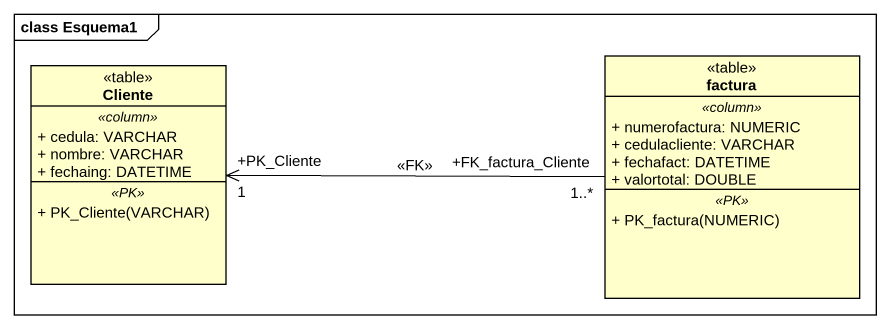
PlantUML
@startuml
mainframe class Esquema1
hide circle
hide empty members
skinparam classAttributeIconSize 0
class factura <<table>> {
  .. <<column>> ..
  + numerofactura: NUMERIC
  + cedulacliente: VARCHAR
  + fechafact: DATETIME
  + valortotal: DOUBLE
  .. <<PK>> ..
  + PK_factura(NUMERIC)
}
class Cliente <<table>> {
  .. <<column>> ..
  + cedula: VARCHAR
  + nombre: VARCHAR
  + fechaing: DATETIME
  .. <<PK>> ..
  + PK_Cliente(VARCHAR)
}
factura "+FK_factura_Cliente\n1..*" -left-> "+PK_Cliente\n1" Cliente : <<FK>>
@enduml
